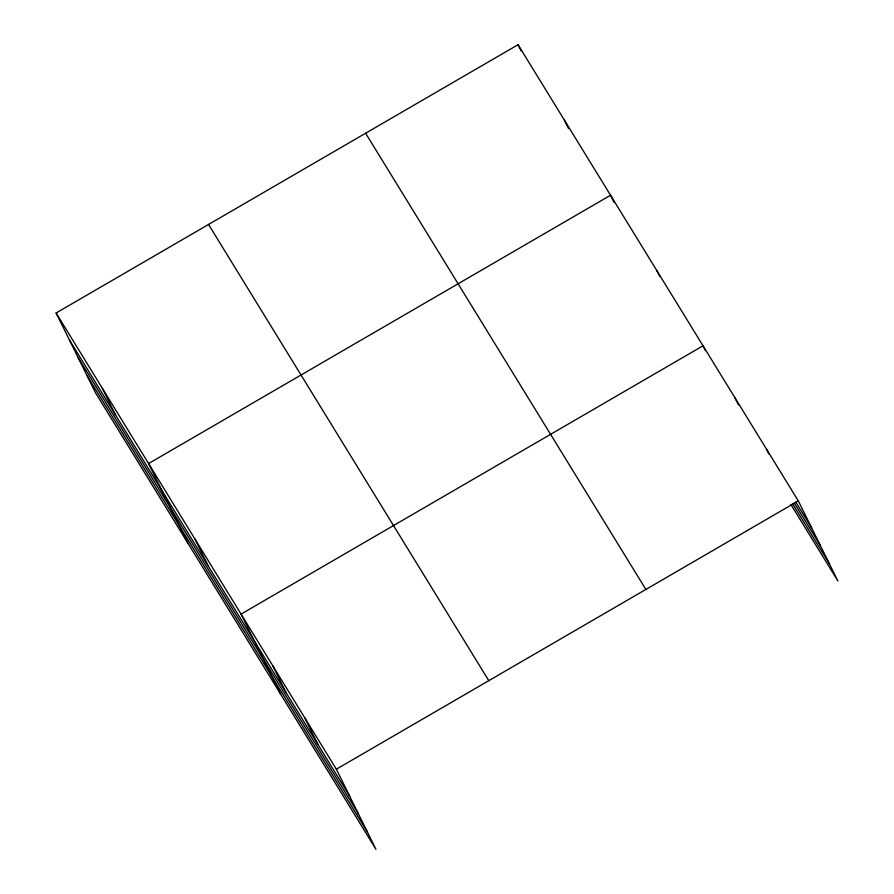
<?xml version="1.0" encoding="UTF-8"?>
<svg xmlns="http://www.w3.org/2000/svg" width="894" height="894" viewBox="0 0 894 894"><rect width="100%" height="100%" fill="white"/><g stroke="black" fill="none" stroke-linecap="round" stroke-linejoin="round"><path stroke-width="1.34" d="M56.099 313.001L336.345 769.209L375.938 849.3L95.692 393.092L56.099 313.001L518.062 44.7L798.308 500.908L837.901 580.999L790.978 504.618M336.345 769.209L798.308 500.908M795.738 501.981L811.618 527.84M794.308 503.076L820.29 545.385M792.408 503.523L829.23 563.455M365.612 133.24L645.87 589.448M208.548 224.461L488.794 680.669M69.408 339.932L349.655 796.141M78.08 357.477L358.326 813.685M87.02 375.547L367.266 831.755M766.549 449.201L768.974 454.096M734.79 397.495L738.422 404.848M705.444 350.694L703.03 345.799L241.067 614.1L280.649 694.191M656.788 270.524L659.817 276.637M614.178 202.592L610.546 195.25L148.583 463.55L188.165 543.641M564.304 119.975L568.539 128.546M518.062 44.7L521.09 50.824M304.586 717.502L317.895 744.434M272.826 665.795L286.136 692.727M194.825 538.825L208.134 565.746M102.341 388.275L115.65 415.207"/></g></svg>
